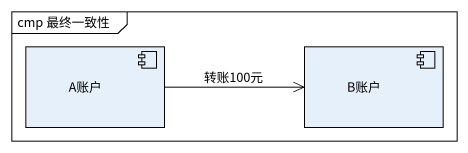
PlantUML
@startuml
mainframe cmp 最终一致性
component A账户
component B账户
A账户 -right-> B账户 : 转账100元
@enduml
